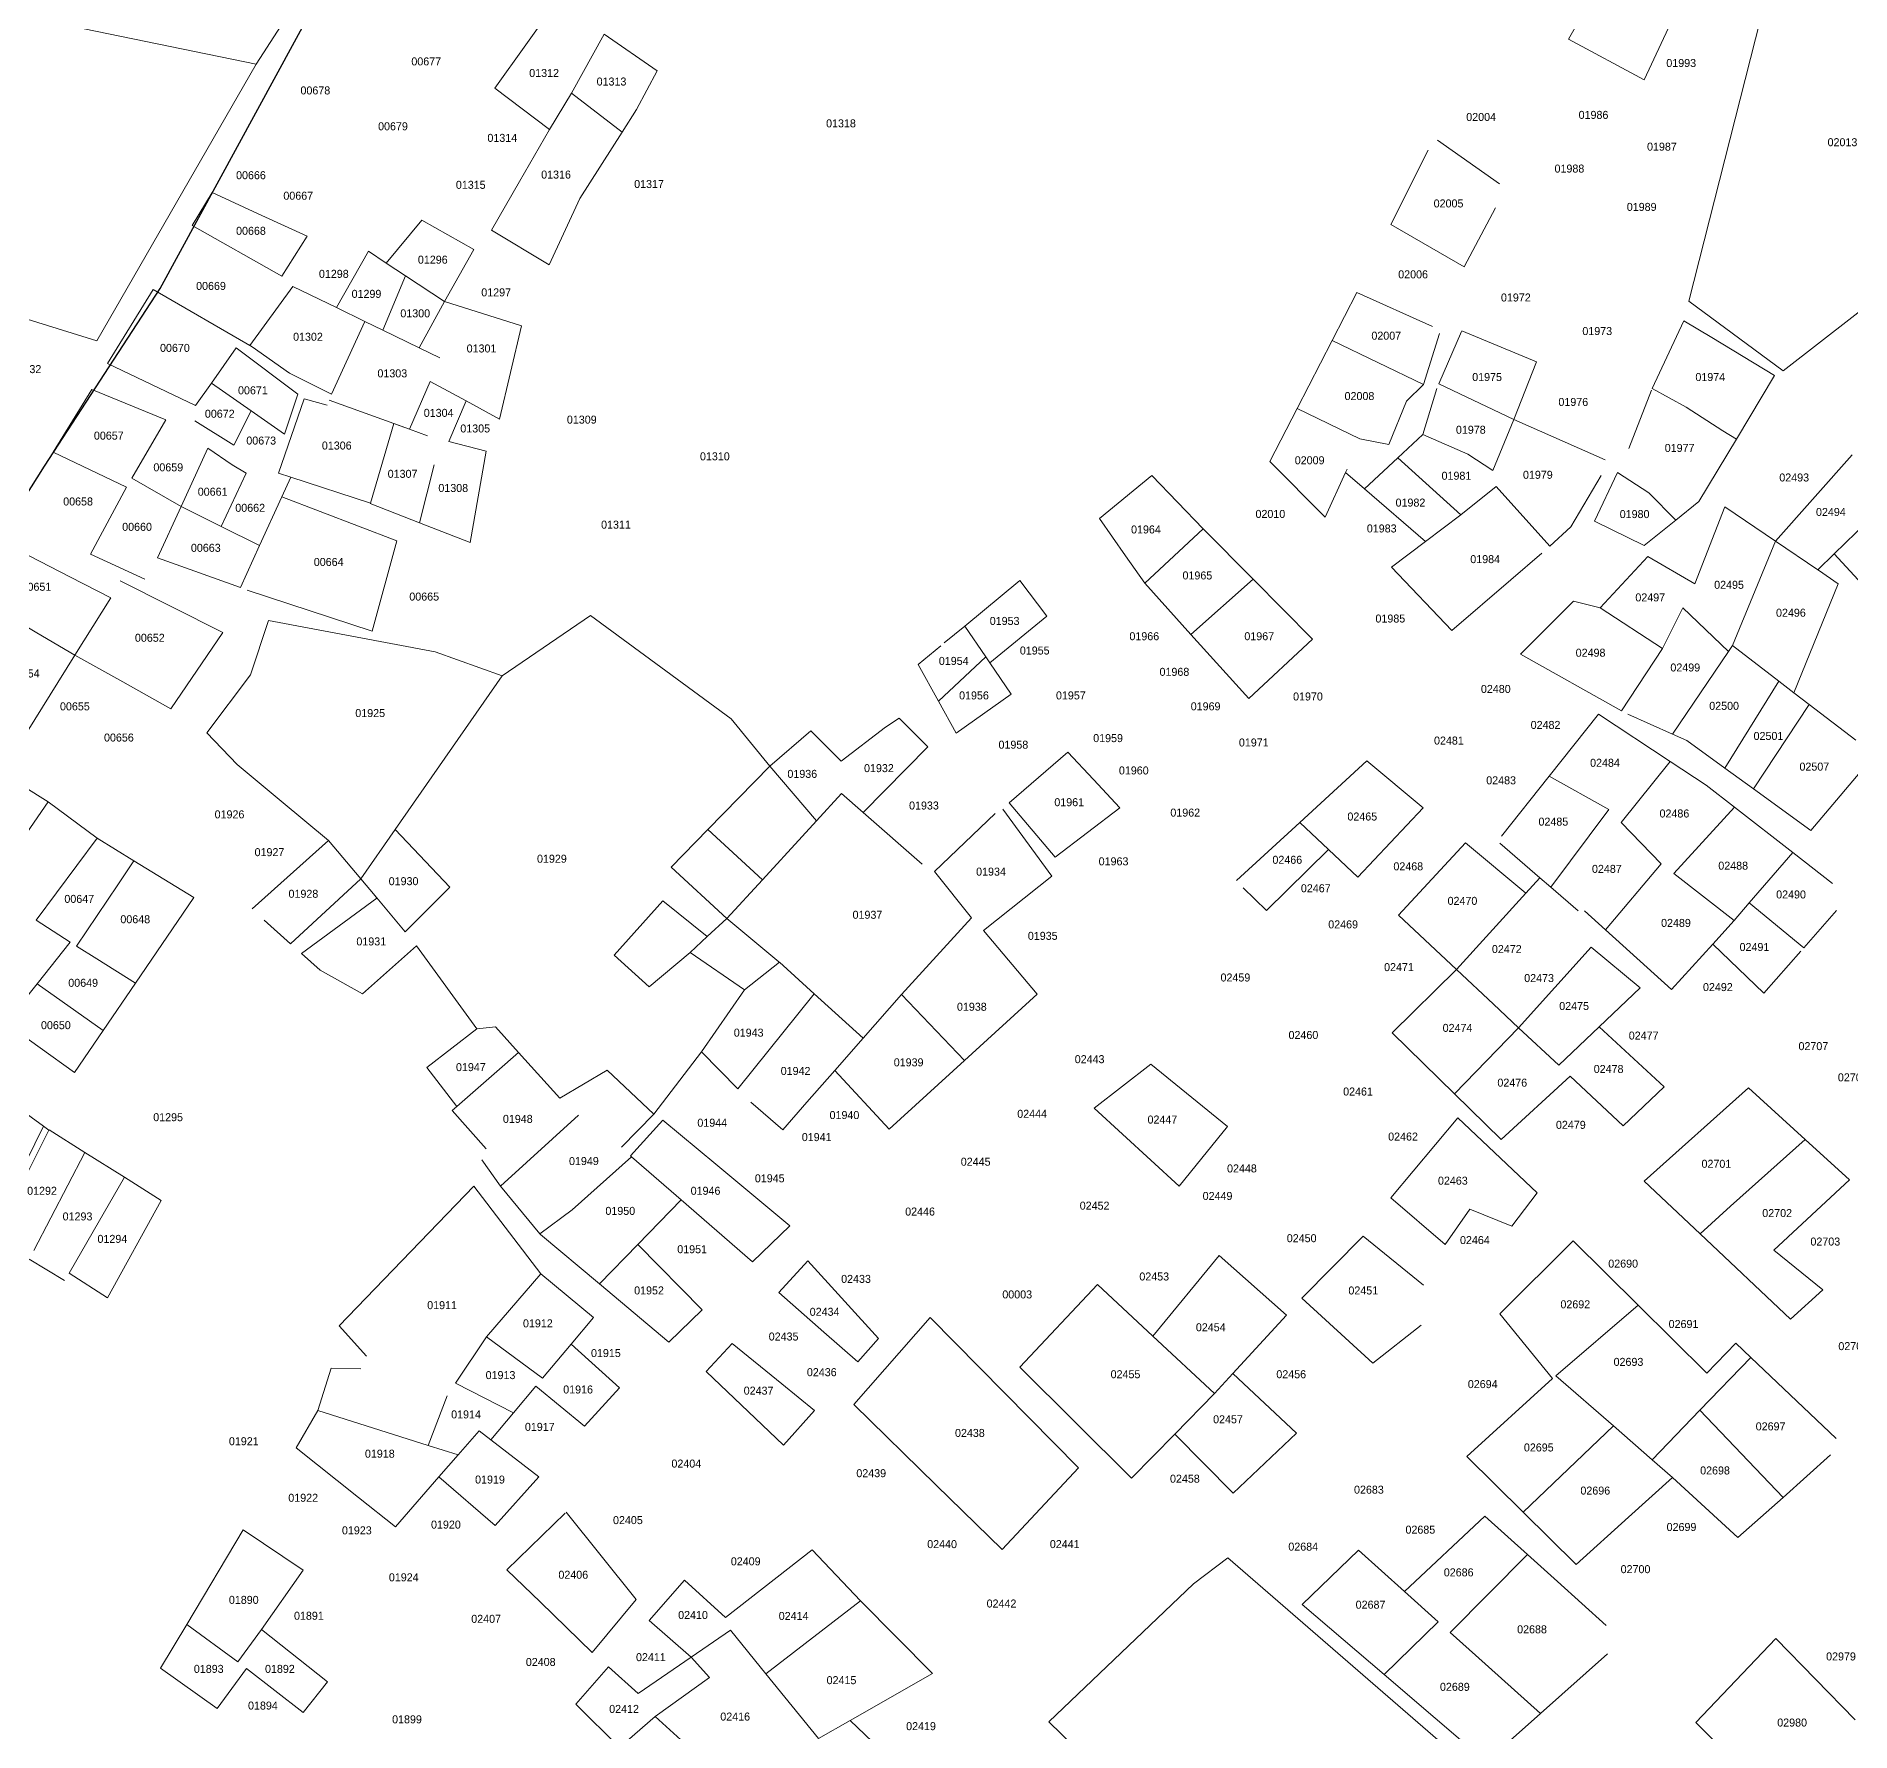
# Model space of a CAD drawing. Header units: metres. Extents: x 245232 to 248406, y 1633796 to 1637634.
# Drawn here: x 246231.2 to 246571.3, y 1635473.6 to 1635791.5 of the extents above; entities that cross this region are included whole.
import ezdxf
from ezdxf.enums import TextEntityAlignment as Align

# ---------------------------------------------------------------- set-up
doc = ezdxf.new("R2010")
doc.units = ezdxf.units.M
doc.header["$MEASUREMENT"] = 0
doc.layers.add('historique_numero_parcelle', color=7, linetype='Continuous')
doc.layers.add('limites_sections', color=7, linetype='Continuous')
doc.layers.add('LIMITES_PARCELLES', color=7, linetype='Continuous', lineweight=0, true_color=0xffffff)
doc.styles.add('Style-FANCY', font='FANCY.shx')

msp = doc.modelspace()

# ---------------------------------------------------------------- linework, layer by layer
at = {"layer": 'limites_parcelles'}
for p, q in [((246540.99, 1635741.823), (246559.908, 1635816.171)), ((246287.188, 1635809.159), (246272.424, 1635786.22)), ((246518.439, 1635790.949), (246525.749, 1635803.862)), ((246216.935, 1635797.681), (246272.424, 1635786.22)), ((246317.209, 1635781.714), (246328.827, 1635797.979)), ((246538.997, 1635796.953), (246532.613, 1635783.335)), ((246331.537, 1635780.793), (246337.657, 1635791.886)), ((246337.657, 1635791.886), (246347.613, 1635785.015)), ((246532.613, 1635783.335), (246518.439, 1635790.949)), ((246272.424, 1635786.22), (246242.579, 1635734.362)), ((246347.613, 1635785.015), (246343.776, 1635777.739)), ((246327.41, 1635773.967), (246317.209, 1635781.714)), ((246327.41, 1635773.967), (246331.537, 1635780.793)), ((246331.537, 1635780.793), (246341.076, 1635773.513)), ((246626.246, 1635781.419), (246558.717, 1635728.726)), ((246343.776, 1635777.739), (246341.076, 1635773.513)), ((246321.789, 1635764.224), (246327.41, 1635773.967)), ((246341.076, 1635773.513), (246333.127, 1635761.07)), ((246485.17, 1635756.193), (246492.174, 1635770.133)), ((246493.894, 1635771.985), (246505.536, 1635763.783)), ((246260.425, 1635755.966), (246264.213, 1635762.155)), ((246264.213, 1635762.155), (246273.531, 1635757.88)), ((246316.534, 1635755.113), (246321.789, 1635764.224)), ((246333.127, 1635761.07), (246327.372, 1635748.634)), ((246504.742, 1635759.285), (246498.9, 1635748.258)), ((246277.263, 1635746.506), (246260.425, 1635755.966)), ((246273.531, 1635757.88), (246282.015, 1635753.989)), ((246296.819, 1635748.927), (246303.486, 1635757.023)), ((246303.486, 1635757.023), (246313.237, 1635751.473)), ((246498.9, 1635748.258), (246485.17, 1635756.193)), ((246242.579, 1635734.362), (246186.276, 1635751.93)), ((246282.015, 1635753.989), (246277.263, 1635746.506)), ((246327.372, 1635748.634), (246316.534, 1635755.113)), ((246287.484, 1635740.604), (246293.509, 1635751.189)), ((246293.509, 1635751.189), (246296.819, 1635748.927)), ((246296.819, 1635748.927), (246300.434, 1635746.551)), ((246313.237, 1635751.473), (246307.737, 1635741.75)), ((246300.434, 1635746.551), (246296.17, 1635736.38)), ((246307.737, 1635741.75), (246300.434, 1635746.551)), ((246244.596, 1635730.103), (246253.113, 1635744.019)), ((246253.113, 1635744.019), (246271.673, 1635733.238)), ((246271.26, 1635733.528), (246279.338, 1635744.565)), ((246279.338, 1635744.565), (246287.484, 1635740.604)), ((246303.018, 1635733.049), (246307.737, 1635741.75)), ((246307.737, 1635741.75), (246322.215, 1635737.19)), ((246474.158, 1635734.456), (246478.759, 1635743.416)), ((246478.759, 1635743.416), (246492.968, 1635737.06)), ((246558.717, 1635728.726), (246540.99, 1635741.823)), ((246292.841, 1635737.999), (246287.484, 1635740.604)), ((246292.841, 1635737.999), (246286.6, 1635724.35)), ((246296.17, 1635736.38), (246292.841, 1635737.999)), ((246296.17, 1635736.38), (246303.018, 1635733.049)), ((246322.215, 1635737.19), (246318.091, 1635719.717)), ((246494.291, 1635735.737), (246491.248, 1635726.212)), ((246498.392, 1635736.134), (246494.147, 1635726.31)), ((246498.459, 1635736.276), (246512.42, 1635730.463)), ((246534.162, 1635725.424), (246540.051, 1635738.132)), ((246540.051, 1635738.132), (246545.29, 1635734.975)), ((246545.29, 1635734.975), (246557.09, 1635727.866)), ((246264.071, 1635726.466), (246268.72, 1635733.052)), ((246268.72, 1635733.052), (246280.281, 1635724.381)), ((246271.673, 1635733.238), (246271.26, 1635733.528)), ((246278.721, 1635728.289), (246271.673, 1635733.238)), ((246306.891, 1635731.166), (246303.018, 1635733.049)), ((246467.595, 1635721.671), (246474.158, 1635734.456)), ((246491.248, 1635726.212), (246474.158, 1635734.456)), ((246261.1, 1635722.257), (246244.596, 1635730.103)), ((246286.6, 1635724.35), (246278.721, 1635728.289)), ((246512.42, 1635730.463), (246508.187, 1635719.615)), ((246234.419, 1635713.475), (246241.642, 1635725.276)), ((246241.642, 1635725.276), (246255.544, 1635719.558)), ((246264.071, 1635726.466), (246261.1, 1635722.257)), ((246264.071, 1635726.466), (246271.491, 1635721.278)), ((246301.2, 1635717.793), (246305.047, 1635726.768)), ((246305.047, 1635726.768), (246311.81, 1635723.112)), ((246491.248, 1635726.212), (246488.073, 1635723.037)), ((246491.116, 1635716.82), (246493.762, 1635725.419)), ((246494.147, 1635726.31), (246508.187, 1635719.615)), ((246529.785, 1635714.213), (246534.018, 1635725.114)), ((246540.492, 1635721.934), (246534.162, 1635725.424)), ((246557.09, 1635727.866), (246549.91, 1635715.917)), ((246271.491, 1635721.278), (246268.29, 1635714.797)), ((246277.779, 1635716.882), (246271.491, 1635721.278)), ((246276.657, 1635709.557), (246281.42, 1635723.527)), ((246280.281, 1635724.381), (246277.779, 1635716.882)), ((246281.42, 1635723.527), (246285.751, 1635722.324)), ((246286.135, 1635723.241), (246298.283, 1635718.848)), ((246311.81, 1635723.112), (246308.549, 1635715.511)), ((246318.091, 1635719.717), (246311.81, 1635723.112)), ((246462.489, 1635711.727), (246467.595, 1635721.671)), ((246479.342, 1635716.026), (246467.595, 1635721.671)), ((246488.073, 1635723.037), (246484.766, 1635714.968)), ((246547.402, 1635717.519), (246540.492, 1635721.934)), ((246255.544, 1635719.558), (246249.161, 1635708.653)), ((246268.29, 1635714.797), (246260.941, 1635719.399)), ((246298.283, 1635718.848), (246293.858, 1635703.937)), ((246298.283, 1635718.848), (246301.184, 1635717.799)), ((246298.565, 1635718.764), (246301.184, 1635717.799)), ((246508.187, 1635719.615), (246504.296, 1635710.064)), ((246508.187, 1635719.615), (246525.33, 1635712.074)), ((246301.184, 1635717.799), (246301.2, 1635717.793)), ((246301.2, 1635717.793), (246301.209, 1635717.79)), ((246301.209, 1635717.79), (246304.597, 1635716.542)), ((246308.549, 1635715.511), (246315.551, 1635713.684)), ((246484.766, 1635714.968), (246479.342, 1635716.026)), ((246486.442, 1635712.457), (246491.116, 1635716.82)), ((246499.56, 1635713.154), (246491.116, 1635716.82)), ((246549.91, 1635715.917), (246542.908, 1635704.265)), ((246549.91, 1635715.917), (246547.402, 1635717.519)), ((246549.91, 1635715.917), (246549.91, 1635715.917)), ((246248.153, 1635706.931), (246234.419, 1635713.475)), ((246258.369, 1635703.286), (246263.395, 1635714.223)), ((246263.395, 1635714.223), (246267.926, 1635711.144)), ((246267.926, 1635711.144), (246270.55, 1635709.539)), ((246303.091, 1635700.241), (246305.844, 1635711.108)), ((246315.551, 1635713.684), (246312.535, 1635696.539)), ((246472.86, 1635701.341), (246462.489, 1635711.727)), ((246480.206, 1635706.637), (246486.442, 1635712.457)), ((246486.442, 1635712.457), (246498.265, 1635701.755)), ((246504.296, 1635710.064), (246499.56, 1635713.154)), ((246557.267, 1635696.814), (246571.618, 1635712.986)), ((246249.161, 1635708.653), (246258.369, 1635703.286)), ((246270.55, 1635709.539), (246265.889, 1635699.555)), ((246278.971, 1635708.801), (246276.657, 1635709.557)), ((246277.287, 1635705.122), (246278.971, 1635708.801)), ((246293.858, 1635703.937), (246278.971, 1635708.801)), ((246430.526, 1635701.077), (246440.316, 1635709.147)), ((246440.316, 1635709.147), (246449.958, 1635699.118)), ((246476.671, 1635709.701), (246472.86, 1635701.341)), ((246476.961, 1635710.337), (246476.671, 1635709.701)), ((246480.206, 1635706.637), (246476.671, 1635709.701)), ((246518.897, 1635699.489), (246524.586, 1635709.147)), ((246523.329, 1635700.561), (246527.659, 1635709.718)), ((246527.659, 1635709.718), (246533.507, 1635705.847)), ((246241.399, 1635694.373), (246248.153, 1635706.931)), ((246273.101, 1635695.977), (246277.287, 1635705.122)), ((246277.287, 1635705.122), (246298.845, 1635696.909)), ((246491.626, 1635696.736), (246480.206, 1635706.637)), ((246498.265, 1635701.755), (246504.879, 1635707.047)), ((246504.879, 1635707.047), (246514.921, 1635695.901)), ((246533.507, 1635705.847), (246538.574, 1635700.78)), ((246579.468, 1635705.32), (246568.232, 1635694.44)), ((246258.369, 1635703.286), (246253.956, 1635693.682)), ((246258.369, 1635703.286), (246265.889, 1635699.555)), ((246293.858, 1635703.937), (246293.838, 1635703.868)), ((246293.838, 1635703.868), (246303.091, 1635700.241)), ((246435.421, 1635694.065), (246430.526, 1635701.077)), ((246498.265, 1635701.755), (246491.626, 1635696.736)), ((246542.908, 1635704.265), (246538.574, 1635700.78)), ((246542.141, 1635688.84), (246547.75, 1635703.233)), ((246547.75, 1635703.233), (246557.267, 1635696.814)), ((246265.889, 1635699.555), (246273.101, 1635695.977)), ((246312.535, 1635696.539), (246303.091, 1635700.241)), ((246449.954, 1635699.114), (246439.042, 1635688.912)), ((246449.958, 1635699.118), (246449.954, 1635699.114)), ((246449.954, 1635699.114), (246459.32, 1635689.666)), ((246514.921, 1635695.901), (246518.897, 1635699.489)), ((246532.642, 1635696.01), (246523.329, 1635700.561)), ((246538.574, 1635700.78), (246532.642, 1635696.01)), ((246224.286, 1635696.918), (246237.552, 1635690.141)), ((246251.575, 1635689.713), (246241.399, 1635694.373)), ((246269.5, 1635688.11), (246273.101, 1635695.977)), ((246298.845, 1635696.909), (246294.225, 1635679.941)), ((246439.042, 1635688.912), (246435.421, 1635694.065)), ((246485.295, 1635691.949), (246491.626, 1635696.736)), ((246513.473, 1635694.595), (246507.647, 1635689.581)), ((246557.267, 1635696.814), (246549.197, 1635677.235)), ((246565.157, 1635691.462), (246557.267, 1635696.814)), ((246568.232, 1635694.44), (246565.157, 1635691.462)), ((246568.232, 1635694.44), (246577.976, 1635683.868)), ((246253.956, 1635693.682), (246269.5, 1635688.11)), ((246496.609, 1635680.084), (246485.295, 1635691.949)), ((246524.361, 1635684.289), (246533.337, 1635693.915)), ((246533.337, 1635693.915), (246542.141, 1635688.84)), ((246565.157, 1635691.462), (246565.316, 1635691.354)), ((246565.316, 1635691.354), (246569.023, 1635688.84)), ((246237.552, 1635690.141), (246245.225, 1635686.22)), ((246246.971, 1635689.395), (246266.18, 1635679.712)), ((246294.225, 1635679.941), (246270.784, 1635687.649)), ((246405.266, 1635680.899), (246415.588, 1635689.414)), ((246415.588, 1635689.414), (246420.668, 1635682.747)), ((246439.042, 1635688.912), (246439.042, 1635688.912)), ((246447.653, 1635679.347), (246439.042, 1635688.912)), ((246447.653, 1635679.347), (246459.32, 1635689.666)), ((246459.32, 1635689.666), (246470.461, 1635678.427)), ((246507.647, 1635689.581), (246496.609, 1635680.084)), ((246569.023, 1635688.84), (246560.708, 1635668.407)), ((246245.225, 1635686.22), (246238.469, 1635675.471)), ((246509.438, 1635675.611), (246519.387, 1635685.559)), ((246519.387, 1635685.559), (246524.361, 1635684.289)), ((246536.1, 1635676.706), (246524.361, 1635684.289)), ((246539.896, 1635684.331), (246536.1, 1635676.706)), ((246548.451, 1635676.131), (246539.896, 1635684.331)), ((246231.344, 1635679.657), (246228.337, 1635681.424)), ((246271.383, 1635671.767), (246274.77, 1635681.927)), ((246274.77, 1635681.927), (246306.026, 1635676.06)), ((246318.585, 1635671.556), (246335.135, 1635682.906)), ((246335.135, 1635682.906), (246361.47, 1635663.506)), ((246401.423, 1635677.728), (246405.266, 1635680.899)), ((246409.222, 1635675.111), (246405.266, 1635680.899)), ((246420.668, 1635682.747), (246409.96, 1635674.032)), ((246238.469, 1635675.471), (246231.344, 1635679.657)), ((246266.18, 1635679.712), (246256.448, 1635665.363)), ((246396.538, 1635673.698), (246400.799, 1635677.214)), ((246452.437, 1635674.033), (246447.653, 1635679.347)), ((246470.461, 1635678.427), (246458.507, 1635667.29)), ((246548.451, 1635676.131), (246549.197, 1635677.235)), ((246549.197, 1635677.235), (246549.197, 1635677.235)), ((246549.197, 1635677.235), (246557.87, 1635670.585)), ((246238.469, 1635675.471), (246227.792, 1635658.265)), ((246247.447, 1635670.424), (246238.469, 1635675.471)), ((246306.026, 1635676.06), (246318.585, 1635671.556)), ((246400.344, 1635666.847), (246396.538, 1635673.698)), ((246400.344, 1635666.847), (246409.222, 1635675.111)), ((246409.222, 1635675.111), (246409.222, 1635675.111)), ((246409.222, 1635675.111), (246409.96, 1635674.032)), ((246409.96, 1635674.032), (246413.99, 1635668.136)), ((246458.507, 1635667.29), (246452.437, 1635674.033)), ((246528.398, 1635665.033), (246509.438, 1635675.611)), ((246536.1, 1635676.706), (246528.398, 1635665.033)), ((246537.973, 1635660.621), (246548.451, 1635676.131)), ((246256.448, 1635665.363), (246247.447, 1635670.424)), ((246263.234, 1635660.866), (246271.383, 1635671.767)), ((246318.585, 1635671.556), (246298.519, 1635642.779)), ((246557.87, 1635670.585), (246547.782, 1635654.262)), ((246560.708, 1635668.407), (246557.87, 1635670.585)), ((246413.99, 1635668.136), (246403.682, 1635660.839)), ((246563.56, 1635666.221), (246560.708, 1635668.407)), ((246361.47, 1635663.506), (246368.745, 1635654.643)), ((246390.442, 1635661.918), (246392.955, 1635663.638)), ((246392.955, 1635663.638), (246398.376, 1635658.257)), ((246403.682, 1635660.839), (246400.344, 1635666.847)), ((246514.8, 1635652.733), (246524.043, 1635664.392)), ((246524.043, 1635664.392), (246537.518, 1635655.503)), ((246537.973, 1635660.621), (246529.547, 1635664.392)), ((246553.147, 1635650.379), (246563.56, 1635666.221)), ((246563.56, 1635666.221), (246572.335, 1635659.491)), ((246268.879, 1635654.947), (246263.234, 1635660.866)), ((246368.745, 1635654.643), (246376.448, 1635661.228)), ((246376.448, 1635661.228), (246382.107, 1635655.568)), ((246382.107, 1635655.568), (246390.442, 1635661.918)), ((246540.659, 1635659.418), (246537.973, 1635660.621)), ((246398.376, 1635658.257), (246386.241, 1635645.952)), ((246413.593, 1635647.763), (246424.573, 1635657.288)), ((246424.573, 1635657.288), (246429.401, 1635652.11)), ((246547.782, 1635654.262), (246540.659, 1635659.418)), ((246575.887, 1635656.767), (246563.899, 1635642.596)), ((246219.67, 1635656.56), (246233.477, 1635647.962)), ((246277.168, 1635648.057), (246268.879, 1635654.947)), ((246357.107, 1635642.754), (246368.746, 1635654.642)), ((246368.745, 1635654.643), (246368.746, 1635654.642)), ((246368.746, 1635654.642), (246377.489, 1635644.383)), ((246468.059, 1635644.052), (246480.652, 1635655.608)), ((246480.652, 1635655.608), (246491.21, 1635646.816)), ((246537.518, 1635655.503), (246528.341, 1635644.067)), ((246537.518, 1635655.503), (246544.257, 1635651.057)), ((246553.147, 1635650.379), (246547.782, 1635654.262)), ((246429.401, 1635652.11), (246434.351, 1635646.801)), ((246505.921, 1635641.534), (246514.8, 1635652.733)), ((246514.8, 1635652.733), (246525.993, 1635646.491)), ((246544.257, 1635651.057), (246549.546, 1635646.949)), ((246563.899, 1635642.596), (246553.147, 1635650.379)), ((246233.477, 1635647.962), (246222.946, 1635632.733)), ((246233.477, 1635647.962), (246242.618, 1635641.14)), ((246286.037, 1635640.684), (246277.168, 1635648.057)), ((246377.489, 1635644.383), (246382.191, 1635649.505)), ((246382.191, 1635649.505), (246386.241, 1635645.952)), ((246412.402, 1635646.573), (246421.597, 1635634.041)), ((246422.214, 1635637.592), (246413.593, 1635647.763)), ((246434.351, 1635646.801), (246422.214, 1635637.592)), ((246491.21, 1635646.816), (246478.985, 1635633.813)), ((246525.993, 1635646.491), (246515.128, 1635631.933)), ((246538.208, 1635634.482), (246549.546, 1635646.949)), ((246549.546, 1635646.949), (246560.478, 1635638.458)), ((246374.798, 1635641.451), (246377.489, 1635644.383)), ((246377.489, 1635644.383), (246377.489, 1635644.383)), ((246386.241, 1635645.952), (246397.275, 1635636.271)), ((246410.947, 1635645.779), (246399.605, 1635634.866)), ((246456.204, 1635633.171), (246468.059, 1635644.052)), ((246473.459, 1635638.991), (246468.059, 1635644.052)), ((246528.341, 1635644.067), (246535.836, 1635636.33)), ((246231.24, 1635625.754), (246242.618, 1635641.14)), ((246242.618, 1635641.14), (246249.549, 1635636.875)), ((246271.679, 1635627.897), (246286.037, 1635640.684)), ((246286.037, 1635640.684), (246292.049, 1635633.501)), ((246298.519, 1635642.779), (246292.049, 1635633.501)), ((246308.747, 1635631.97), (246298.519, 1635642.779)), ((246357.107, 1635642.754), (246350.225, 1635635.725)), ((246367.346, 1635633.334), (246357.107, 1635642.754)), ((246367.346, 1635633.334), (246374.798, 1635641.451)), ((246486.566, 1635626.709), (246499.116, 1635640.232)), ((246499.116, 1635640.232), (246510.448, 1635630.796)), ((246513.087, 1635633.696), (246505.567, 1635640.193)), ((246246.541, 1635632.416), (246249.549, 1635636.875)), ((246249.549, 1635636.875), (246260.742, 1635629.988)), ((246473.459, 1635638.991), (246461.836, 1635627.544)), ((246478.985, 1635633.813), (246473.459, 1635638.991)), ((246535.836, 1635636.33), (246525.404, 1635623.935)), ((246552.335, 1635629), (246560.478, 1635638.458)), ((246560.478, 1635638.458), (246567.964, 1635632.642)), ((246292.049, 1635633.501), (246278.895, 1635621.324)), ((246294.728, 1635630.3), (246292.049, 1635633.501)), ((246350.225, 1635635.725), (246360.676, 1635626.067)), ((246360.676, 1635626.067), (246367.346, 1635633.334)), ((246399.605, 1635634.866), (246406.533, 1635626.222)), ((246421.597, 1635634.041), (246408.782, 1635623.841)), ((246513.087, 1635633.696), (246510.448, 1635630.796)), ((246515.128, 1635631.933), (246513.087, 1635633.696)), ((246549.488, 1635625.694), (246538.208, 1635634.482)), ((246238.777, 1635620.907), (246246.541, 1635632.416)), ((246260.742, 1635629.988), (246249.822, 1635613.963)), ((246280.956, 1635619.482), (246295.092, 1635629.865)), ((246295.092, 1635629.865), (246294.728, 1635630.3)), ((246294.728, 1635630.3), (246300.371, 1635623.558)), ((246300.371, 1635623.558), (246308.747, 1635631.97)), ((246461.836, 1635627.544), (246457.474, 1635631.796)), ((246510.448, 1635630.796), (246497.45, 1635616.509)), ((246520.243, 1635627.514), (246515.128, 1635631.933)), ((246348.68, 1635629.37), (246339.579, 1635619.21)), ((246356.997, 1635622.671), (246348.68, 1635629.37)), ((246360.676, 1635626.067), (246356.997, 1635622.671)), ((246370.448, 1635617.972), (246360.676, 1635626.067)), ((246406.533, 1635626.222), (246393.436, 1635611.802)), ((246497.45, 1635616.509), (246486.566, 1635626.709)), ((246525.404, 1635623.935), (246521.461, 1635627.497)), ((246552.335, 1635629), (246549.488, 1635625.694)), ((246562.538, 1635620.554), (246552.335, 1635629)), ((246568.705, 1635627.562), (246562.538, 1635620.554)), ((246237.59, 1635621.653), (246231.24, 1635625.754)), ((246278.895, 1635621.324), (246273.959, 1635625.737)), ((246356.997, 1635622.671), (246353.797, 1635619.717)), ((246408.782, 1635623.841), (246418.879, 1635611.863)), ((246537.783, 1635612.753), (246525.404, 1635623.935)), ((246549.488, 1635625.694), (246545.499, 1635621.283)), ((246231.394, 1635613.823), (246237.59, 1635621.653)), ((246242.598, 1635618.505), (246238.777, 1635620.907)), ((246284.436, 1635616.37), (246280.956, 1635619.482)), ((246302.534, 1635620.974), (246292.374, 1635611.925)), ((246313.805, 1635605.417), (246302.534, 1635620.974)), ((246346.14, 1635613.283), (246353.797, 1635619.717)), ((246353.797, 1635619.717), (246363.983, 1635612.706)), ((246509.091, 1635605.6), (246522.667, 1635620.683)), ((246522.667, 1635620.683), (246531.875, 1635613.063)), ((246545.499, 1635621.283), (246537.783, 1635612.753)), ((246555.053, 1635612.049), (246545.499, 1635621.283)), ((246562.013, 1635619.957), (246555.053, 1635612.049)), ((246249.822, 1635613.963), (246242.598, 1635618.505)), ((246292.374, 1635611.925), (246284.436, 1635616.37)), ((246339.579, 1635619.21), (246346.14, 1635613.283)), ((246363.983, 1635612.706), (246370.549, 1635617.887)), ((246370.549, 1635617.887), (246377.044, 1635611.98)), ((246485.37, 1635604.608), (246497.45, 1635616.509)), ((246497.45, 1635616.509), (246504.41, 1635609.987)), ((246225.552, 1635606.44), (246231.394, 1635613.823)), ((246231.394, 1635613.823), (246236.094, 1635610.5)), ((246249.822, 1635613.963), (246243.766, 1635605.077)), ((246355.913, 1635601.064), (246363.983, 1635612.706)), ((246531.875, 1635613.063), (246524.171, 1635605.733)), ((246236.094, 1635610.5), (246243.766, 1635605.077)), ((246377.044, 1635611.98), (246362.712, 1635594.168)), ((246386.243, 1635603.611), (246377.044, 1635611.98)), ((246393.436, 1635611.802), (246386.243, 1635603.611)), ((246393.436, 1635611.802), (246405.221, 1635599.423)), ((246418.879, 1635611.863), (246405.221, 1635599.423)), ((246504.41, 1635609.987), (246509.091, 1635605.6)), ((246238.384, 1635597.179), (246225.552, 1635606.44)), ((246313.805, 1635605.417), (246317.297, 1635605.734)), ((246317.297, 1635605.734), (246321.631, 1635600.945)), ((246516.618, 1635598.547), (246524.171, 1635605.733)), ((246524.171, 1635605.733), (246536.362, 1635594.504)), ((246243.766, 1635605.077), (246238.384, 1635597.179)), ((246304.439, 1635598.114), (246313.805, 1635605.417)), ((246380.935, 1635597.567), (246386.243, 1635603.611)), ((246497.098, 1635593.178), (246485.37, 1635604.608)), ((246497.098, 1635593.178), (246509.091, 1635605.6)), ((246509.091, 1635605.6), (246516.618, 1635598.547)), ((246317.541, 1635597.368), (246321.631, 1635600.945)), ((246321.631, 1635600.945), (246329.362, 1635592.399)), ((246355.913, 1635601.064), (246346.984, 1635589.383)), ((246362.712, 1635594.168), (246355.913, 1635601.064)), ((246405.221, 1635599.423), (246391.108, 1635586.57)), ((246310.088, 1635590.85), (246304.439, 1635598.114)), ((246310.088, 1635590.85), (246317.541, 1635597.368)), ((246329.362, 1635592.399), (246338.252, 1635597.638)), ((246338.252, 1635597.638), (246346.984, 1635589.383)), ((246380.935, 1635597.567), (246375.705, 1635591.612)), ((246391.108, 1635586.57), (246380.935, 1635597.567)), ((246429.534, 1635590.494), (246440.17, 1635598.749)), ((246440.17, 1635598.749), (246454.54, 1635587.101)), ((246518.784, 1635596.518), (246505.857, 1635584.642)), ((246528.699, 1635587.226), (246518.784, 1635596.518)), ((246505.857, 1635584.642), (246497.098, 1635593.178)), ((246536.362, 1635594.504), (246528.699, 1635587.226)), ((246532.642, 1635576.842), (246552.221, 1635594.304)), ((246552.221, 1635594.304), (246562.806, 1635584.652)), ((246226.354, 1635591.715), (246232.563, 1635587.125)), ((246309.199, 1635590.073), (246310.088, 1635590.85)), ((246315.551, 1635582.874), (246309.199, 1635590.073)), ((246332.855, 1635589.224), (246318.25, 1635575.889)), ((246346.984, 1635589.383), (246340.951, 1635583.192)), ((246371.177, 1635586.455), (246365.174, 1635591.671)), ((246375.705, 1635591.612), (246371.177, 1635586.455)), ((246445.482, 1635575.904), (246429.534, 1635590.494)), ((246485.127, 1635573.697), (246497.713, 1635588.696)), ((246497.713, 1635588.696), (246512.56, 1635574.619)), ((246232.563, 1635587.125), (246227.693, 1635577.199)), ((246228.634, 1635576.547), (246233.584, 1635586.37)), ((246232.563, 1635587.125), (246233.584, 1635586.37)), ((246233.584, 1635586.37), (246233.627, 1635586.456)), ((246233.627, 1635586.456), (246240.351, 1635582.228)), ((246342.608, 1635581.586), (246348.692, 1635588.278)), ((246348.692, 1635588.278), (246358.628, 1635580.01)), ((246454.54, 1635587.101), (246449.698, 1635581.116)), ((246240.351, 1635582.228), (246230.756, 1635563.852)), ((246240.351, 1635582.228), (246247.757, 1635577.572)), ((246562.806, 1635584.652), (246548.842, 1635572.117)), ((246562.806, 1635584.652), (246571.112, 1635577.077)), ((246318.25, 1635575.889), (246314.757, 1635580.81)), ((246342.81, 1635581.41), (246331.704, 1635571.431)), ((246342.81, 1635581.41), (246342.608, 1635581.586)), ((246352.117, 1635573.32), (246342.81, 1635581.41)), ((246358.628, 1635580.01), (246372.5, 1635568.465)), ((246449.698, 1635581.116), (246445.482, 1635575.904)), ((246241.869, 1635567.371), (246247.757, 1635577.572)), ((246247.757, 1635577.572), (246254.656, 1635573.234)), ((246287.994, 1635549.687), (246313.261, 1635575.88)), ((246313.261, 1635575.88), (246325.829, 1635559.476)), ((246325.622, 1635566.958), (246318.25, 1635575.889)), ((246543.102, 1635566.966), (246532.642, 1635576.842)), ((246571.112, 1635577.077), (246556.954, 1635563.897)), ((246254.656, 1635573.234), (246244.602, 1635554.978)), ((246352.117, 1635573.32), (246343.993, 1635564.973)), ((246365.469, 1635561.713), (246352.117, 1635573.32)), ((246495.317, 1635564.97), (246485.127, 1635573.697)), ((246512.56, 1635574.619), (246507.816, 1635568.404)), ((246548.842, 1635572.117), (246543.102, 1635566.966)), ((246331.704, 1635571.431), (246325.622, 1635566.958)), ((246372.5, 1635568.465), (246365.469, 1635561.713)), ((246499.952, 1635571.569), (246495.317, 1635564.97)), ((246507.816, 1635568.404), (246499.952, 1635571.569)), ((246237.386, 1635559.603), (246241.869, 1635567.371)), ((246325.751, 1635566.801), (246325.622, 1635566.958)), ((246336.783, 1635557.565), (246325.751, 1635566.801)), ((246336.783, 1635557.565), (246343.993, 1635564.973)), ((246343.993, 1635564.973), (246356.081, 1635552.696)), ((246343.993, 1635564.973), (246343.993, 1635564.973)), ((246468.467, 1635554.874), (246479.93, 1635566.522)), ((246479.93, 1635566.522), (246491.288, 1635557.315)), ((246505.547, 1635551.933), (246519.331, 1635565.665)), ((246519.331, 1635565.665), (246531.525, 1635553.599)), ((246560.054, 1635550.961), (246543.102, 1635566.966)), ((246236.512, 1635558.211), (246229.924, 1635562.179)), ((246370.43, 1635555.943), (246375.876, 1635561.876)), ((246375.876, 1635561.876), (246389.109, 1635547.335)), ((246440.563, 1635547.754), (246452.979, 1635562.889)), ((246452.979, 1635562.889), (246465.607, 1635551.686)), ((246556.954, 1635563.897), (246566.138, 1635556.437)), ((246244.602, 1635554.978), (246237.386, 1635559.603)), ((246325.829, 1635559.476), (246315.648, 1635547.667)), ((246325.829, 1635559.476), (246335.709, 1635551.277)), ((246349.802, 1635546.666), (246336.783, 1635557.565)), ((246378.86, 1635548.537), (246370.43, 1635555.943)), ((246415.588, 1635541.985), (246430.151, 1635557.439)), ((246430.151, 1635557.439), (246440.563, 1635547.754)), ((246481.763, 1635542.71), (246468.467, 1635554.874)), ((246566.138, 1635556.437), (246560.054, 1635550.961)), ((246335.709, 1635551.277), (246331.501, 1635546.267)), ((246356.081, 1635552.696), (246349.802, 1635546.666)), ((246384.466, 1635534.931), (246398.789, 1635551.283)), ((246398.789, 1635551.283), (246426.613, 1635523.115)), ((246465.607, 1635551.686), (246455.504, 1635540.74)), ((246515.427, 1635539.802), (246505.547, 1635551.933)), ((246516.089, 1635540.331), (246531.525, 1635553.599)), ((246531.525, 1635553.599), (246544.399, 1635540.86)), ((246293.153, 1635543.998), (246287.994, 1635549.687)), ((246385.21, 1635542.958), (246378.86, 1635548.537)), ((246490.812, 1635549.854), (246481.763, 1635542.71)), ((246315.648, 1635547.667), (246309.842, 1635538.957)), ((246315.648, 1635547.667), (246326.124, 1635539.866)), ((246326.124, 1635539.866), (246331.501, 1635546.267)), ((246331.501, 1635546.267), (246340.544, 1635538.092)), ((246356.826, 1635541.123), (246361.658, 1635546.387)), ((246361.658, 1635546.387), (246370.988, 1635538.812)), ((246389.109, 1635547.335), (246385.21, 1635542.958)), ((246440.563, 1635547.754), (246452.086, 1635537.037)), ((246544.399, 1635540.86), (246549.798, 1635546.427)), ((246549.798, 1635546.427), (246552.605, 1635543.763)), ((246284.025, 1635533.811), (246286.538, 1635541.749)), ((246286.538, 1635541.749), (246292.095, 1635541.617)), ((246371.273, 1635527.311), (246356.826, 1635541.123)), ((246436.559, 1635521.163), (246415.588, 1635541.985)), ((246552.605, 1635543.763), (246543.098, 1635533.913)), ((246552.605, 1635543.763), (246568.626, 1635528.555)), ((246309.842, 1635538.957), (246320.7, 1635533.409)), ((246324.893, 1635538.401), (246320.7, 1635533.409)), ((246334.026, 1635530.87), (246324.893, 1635538.401)), ((246340.544, 1635538.092), (246334.026, 1635530.87)), ((246370.988, 1635538.812), (246377.098, 1635533.851)), ((246455.504, 1635540.74), (246452.086, 1635537.037)), ((246455.504, 1635540.74), (246467.432, 1635529.581)), ((246499.367, 1635525.182), (246515.427, 1635539.802)), ((246526.863, 1635530.928), (246516.089, 1635540.331)), ((246308.24, 1635536.554), (246304.697, 1635527.3)), ((246399.933, 1635519.849), (246384.466, 1635534.931)), ((246452.086, 1635537.037), (246444.626, 1635529.411)), ((246279.945, 1635526.84), (246284.025, 1635533.811)), ((246304.697, 1635527.3), (246284.025, 1635533.811)), ((246320.7, 1635533.409), (246316.436, 1635528.332)), ((246377.098, 1635533.851), (246371.273, 1635527.311)), ((246526.863, 1635530.928), (246509.929, 1635514.751)), ((246534.111, 1635524.602), (246526.863, 1635530.928)), ((246543.098, 1635533.913), (246534.111, 1635524.602)), ((246558.659, 1635517.554), (246543.098, 1635533.913)), ((246310.342, 1635525.522), (246314.259, 1635530.009)), ((246314.259, 1635530.009), (246316.436, 1635528.332)), ((246316.436, 1635528.332), (246325.46, 1635521.378)), ((246444.626, 1635529.411), (246436.559, 1635521.163)), ((246455.591, 1635518.341), (246444.626, 1635529.411)), ((246467.432, 1635529.581), (246455.591, 1635518.341)), ((246291.658, 1635517.513), (246279.945, 1635526.84)), ((246304.697, 1635527.3), (246310.342, 1635525.522)), ((246306.717, 1635521.369), (246310.342, 1635525.522)), ((246509.929, 1635514.751), (246499.367, 1635525.182)), ((246534.111, 1635524.602), (246537.917, 1635521.281)), ((246567.567, 1635525.512), (246558.659, 1635517.554)), ((246306.717, 1635521.369), (246298.556, 1635512.02)), ((246317.253, 1635512.284), (246306.717, 1635521.369)), ((246325.46, 1635521.378), (246317.253, 1635512.284)), ((246426.613, 1635523.115), (246412.311, 1635507.779)), ((246537.917, 1635521.281), (246529.672, 1635513.817)), ((246550.218, 1635510.013), (246537.917, 1635521.281)), ((246298.556, 1635512.02), (246291.658, 1635517.513)), ((246412.311, 1635507.779), (246399.933, 1635519.849)), ((246558.659, 1635517.554), (246550.218, 1635510.013)), ((246319.424, 1635503.99), (246330.367, 1635514.589)), ((246330.567, 1635514.778), (246343.702, 1635498.397)), ((246487.69, 1635499.911), (246502.781, 1635514.044)), ((246502.781, 1635514.044), (246510.779, 1635506.81)), ((246519.864, 1635504.939), (246509.929, 1635514.751)), ((246529.672, 1635513.817), (246519.864, 1635504.939)), ((246259.424, 1635493.734), (246270.002, 1635511.454)), ((246270.002, 1635511.454), (246281.291, 1635503.869)), ((246360.409, 1635495.041), (246376.654, 1635507.72)), ((246376.654, 1635507.72), (246385.718, 1635498.143)), ((246468.529, 1635497.491), (246479.113, 1635507.618)), ((246479.113, 1635507.618), (246487.69, 1635499.911)), ((246281.291, 1635503.869), (246273.455, 1635492.751)), ((246325.719, 1635497.895), (246319.424, 1635503.99)), ((246448.143, 1635501.318), (246454.616, 1635506.198)), ((246454.616, 1635506.198), (246503.353, 1635463.97)), ((246496.271, 1635492.201), (246510.779, 1635506.81)), ((246510.779, 1635506.81), (246516.358, 1635501.765)), ((246346.094, 1635494.458), (246352.751, 1635502.048)), ((246352.751, 1635502.048), (246360.409, 1635495.041)), ((246421.011, 1635475.486), (246448.143, 1635501.318)), ((246516.358, 1635501.765), (246525.498, 1635493.498)), ((246335.439, 1635488.481), (246325.719, 1635497.895)), ((246343.702, 1635498.397), (246335.439, 1635488.481)), ((246368.009, 1635484.478), (246385.718, 1635498.143)), ((246385.718, 1635498.143), (246399.261, 1635484.541)), ((246483.877, 1635484.348), (246468.529, 1635497.491)), ((246494.002, 1635494.24), (246487.69, 1635499.911)), ((246254.524, 1635485.525), (246259.424, 1635493.734)), ((246269.028, 1635486.684), (246259.424, 1635493.734)), ((246354.015, 1635487.605), (246346.094, 1635494.458)), ((246483.877, 1635484.348), (246494.002, 1635494.24)), ((246273.455, 1635492.751), (246269.028, 1635486.684)), ((246273.455, 1635492.751), (246285.818, 1635482.994)), ((246354.015, 1635487.605), (246361.361, 1635492.659)), ((246361.361, 1635492.659), (246368.009, 1635484.478)), ((246501.019, 1635487.935), (246496.271, 1635492.201)), ((246542.33, 1635475.333), (246557.321, 1635491.062)), ((246557.321, 1635491.062), (246572.206, 1635475.844)), ((246344.058, 1635480.753), (246354.015, 1635487.605)), ((246357.454, 1635483.797), (246354.015, 1635487.605)), ((246513.177, 1635477.01), (246501.019, 1635487.935)), ((246525.763, 1635488.206), (246513.177, 1635477.01)), ((246265.129, 1635477.95), (246254.524, 1635485.525)), ((246270.668, 1635485.48), (246265.129, 1635477.95)), ((246281.281, 1635477.238), (246270.668, 1635485.48)), ((246332.351, 1635478.788), (246338.469, 1635485.764)), ((246338.469, 1635485.764), (246344.058, 1635480.753)), ((246347.233, 1635476.467), (246357.454, 1635483.797)), ((246368.009, 1635484.478), (246377.871, 1635472.339)), ((246399.261, 1635484.541), (246383.789, 1635475.715)), ((246503.009, 1635467.965), (246483.877, 1635484.348)), ((246285.818, 1635482.994), (246281.281, 1635477.238)), ((246340.552, 1635470.649), (246332.351, 1635478.788)), ((246347.233, 1635476.467), (246340.552, 1635470.649)), ((246357.551, 1635467.101), (246347.233, 1635476.467)), ((246513.177, 1635477.01), (246503.009, 1635467.965)), ((246377.871, 1635472.339), (246383.789, 1635475.715)), ((246383.789, 1635475.715), (246398.033, 1635462.179)), ((246466.681, 1635431.267), (246421.011, 1635475.486)), ((246559.541, 1635458.215), (246542.33, 1635475.333))]:
    msp.add_line(p, q, dxfattribs=at)
at = {"layer": 'limites_sections', "flags": 128}
msp.add_lwpolyline([(246208.147, 1635671.811), (246232.762, 1635710.906), (246254.482, 1635744.209), (246290.68, 1635810.814), (246301.781, 1635826.742), (246319.639, 1635860.527), (246346.185, 1635924.719), (246371.765, 1636000.978), (246370.152, 1636042.527), (246487.423, 1636042.527), (246559.847, 1636060.633), (246595.877, 1636096.663), (246613.569, 1636078.027), (246628.41, 1636063.909), (246649.044, 1636048.706), (246671.487, 1636023.729), (246721.079, 1635993.322), (246733.387, 1635988.616), (246770.581, 1635972.769), (246816.271, 1635945.097), (246830.429, 1635922.573), (246921.811, 1635824.113)], dxfattribs=at)

# ---------------------------------------------------------------- texts
at = {"layer": 'historique_numero_parcelle', "style": 'Style-FANCY'}
for s, p in [('00677', (246304.333, 1635786.761)), ('01993', (246539.578, 1635786.461)), ('01312', (246326.426, 1635784.588)), ('01313', (246339.059, 1635782.987)), ('00678', (246283.544, 1635781.32)), ('01318', (246382.077, 1635775.146)), ('02004', (246502.071, 1635776.345)), ('01986', (246523.136, 1635776.733)), ('00679', (246298.096, 1635774.599)), ('01314', (246318.59, 1635772.425)), ('02013', (246569.803, 1635771.61)), ('01987', (246535.961, 1635770.779)), ('00666', (246271.476, 1635765.425)), ('01316', (246328.665, 1635765.544)), ('01988', (246518.621, 1635766.672)), ('00667', (246280.34, 1635761.584)), ('01315', (246312.673, 1635763.623)), ('01317', (246346.096, 1635763.783)), ('02005', (246495.962, 1635760.134)), ('01989', (246532.165, 1635759.485)), ('00668', (246271.476, 1635755)), ('01296', (246305.558, 1635749.587)), ('00669', (246263.982, 1635744.666)), ('01298', (246287.007, 1635746.935)), ('02006', (246489.319, 1635746.838)), ('01299', (246293.13, 1635743.185)), ('01297', (246317.438, 1635743.46)), ('01972', (246508.576, 1635742.5)), ('01300', (246302.268, 1635739.527)), ('01302', (246282.164, 1635735.138)), ('02007', (246484.291, 1635735.339)), ('01973', (246523.838, 1635736.211)), ('00670', (246257.22, 1635733.053)), ('01301', (246314.696, 1635732.943)), ('00232', (246229.387, 1635729.07)), ('01303', (246297.973, 1635728.279)), ('01975', (246503.189, 1635727.587)), ('01974', (246545.026, 1635727.587)), ('00671', (246271.841, 1635725.097)), ('02008', (246479.264, 1635724.02)), ('00672', (246265.627, 1635720.707)), ('01304', (246306.654, 1635720.872)), ('01976', (246519.349, 1635722.916)), ('01305', (246313.508, 1635717.946)), ('01309', (246333.487, 1635719.603)), ('01978', (246500.136, 1635717.705)), ('00657', (246244.826, 1635716.603)), ('00673', (246273.395, 1635715.677)), ('01306', (246287.556, 1635714.745)), ('01977', (246539.28, 1635714.292)), ('00659', (246255.975, 1635710.659)), ('01310', (246358.434, 1635712.722)), ('02009', (246469.927, 1635711.982)), ('01307', (246299.892, 1635709.441)), ('01981', (246497.443, 1635709.081)), ('01979', (246512.705, 1635709.261)), ('02493', (246560.755, 1635708.758)), ('00658', (246239.069, 1635704.258)), ('00661', (246264.291, 1635706.087)), ('01308', (246309.396, 1635706.789)), ('01982', (246488.824, 1635704.05)), ('00662', (246271.327, 1635703.069)), ('02010', (246462.565, 1635701.921)), ('01980', (246530.841, 1635701.894)), ('02494', (246567.629, 1635702.289)), ('00660', (246250.126, 1635699.503)), ('01311', (246339.894, 1635699.908)), ('01964', (246439.241, 1635699.013)), ('01983', (246483.438, 1635699.199)), ('00663', (246263.011, 1635695.57)), ('01984', (246502.83, 1635693.45)), ('00664', (246286.04, 1635692.918)), ('01965', (246448.886, 1635690.389)), ('00651', (246231.262, 1635688.268)), ('02495', (246548.545, 1635688.635)), ('00665', (246303.95, 1635686.426)), ('02497', (246533.77, 1635686.273)), ('02496', (246560.139, 1635683.398)), ('01953', (246412.75, 1635681.861)), ('01985', (246485.054, 1635682.31)), ('00652', (246252.515, 1635678.705)), ('01955', (246418.393, 1635676.317)), ('01966', (246438.933, 1635678.993)), ('01967', (246460.48, 1635678.993)), ('01954', (246403.208, 1635674.366)), ('02498', (246522.586, 1635675.904)), ('02499', (246540.336, 1635673.132)), ('00654', (246229.069, 1635672.016)), ('01968', (246444.576, 1635672.319)), ('01956', (246407.004, 1635667.898)), ('01957', (246425.165, 1635667.898)), ('01970', (246469.612, 1635667.699)), ('02480', (246504.824, 1635669.112)), ('00655', (246238.469, 1635665.85)), ('01925', (246293.824, 1635664.589)), ('01969', (246450.425, 1635665.851)), ('02500', (246547.621, 1635665.945)), ('00656', (246246.719, 1635659.997)), ('01959', (246432.142, 1635659.89)), ('02481', (246496.03, 1635659.432)), ('02482', (246514.147, 1635662.365)), ('02501', (246555.932, 1635660.298)), ('01958', (246414.392, 1635658.658)), ('01971', (246459.454, 1635659.075)), ('01936', (246374.824, 1635653.187)), ('01932', (246389.188, 1635654.265)), ('01960', (246436.964, 1635653.833)), ('02484', (246525.287, 1635655.266)), ('02507', (246564.532, 1635654.549)), ('02483', (246505.821, 1635651.981)), ('01933', (246397.627, 1635647.258)), ('01961', (246424.857, 1635647.878)), ('01962', (246446.609, 1635645.927)), ('02486', (246538.303, 1635645.762)), ('01926', (246267.455, 1635645.596)), ('02465', (246479.796, 1635645.194)), ('02485', (246515.612, 1635644.237)), ('01927', (246274.945, 1635638.512)), ('01929', (246327.889, 1635637.28)), ('01963', (246433.168, 1635636.79)), ('02466', (246465.74, 1635637.083)), ('02468', (246488.415, 1635635.851)), ('02488', (246549.321, 1635635.98)), ('01930', (246300.083, 1635633.07)), ('01934', (246410.196, 1635634.861)), ('02487', (246525.638, 1635635.378)), ('00647', (246239.291, 1635629.747)), ('01928', (246281.307, 1635630.709)), ('02467', (246471.075, 1635631.744)), ('02470', (246498.573, 1635629.383)), ('02490', (246560.167, 1635630.583)), ('00648', (246249.787, 1635625.933)), ('01937', (246387.034, 1635626.775)), ('01935', (246419.893, 1635622.823)), ('02469', (246476.205, 1635624.968)), ('02489', (246538.591, 1635625.244)), ('01931', (246294.029, 1635621.777)), ('02472', (246506.884, 1635620.348)), ('02491', (246553.308, 1635620.727)), ('02471', (246486.671, 1635616.96)), ('00649', (246240.022, 1635614.018)), ('02459', (246456.011, 1635615.016)), ('02473', (246512.937, 1635614.907)), ('02492', (246546.448, 1635613.217)), ('01938', (246406.605, 1635609.527)), ('02475', (246519.504, 1635609.67)), ('00650', (246234.905, 1635606.075)), ('02474', (246497.649, 1635605.564)), ('01943', (246364.769, 1635604.676)), ('02460', (246468.76, 1635604.235)), ('02477', (246532.535, 1635604.126)), ('02707', (246564.348, 1635602.144)), ('01947', (246312.697, 1635598.208)), ('01939', (246394.755, 1635599.106)), ('02443', (246428.683, 1635599.7)), ('01942', (246373.567, 1635597.489)), ('02476', (246507.91, 1635595.297)), ('02478', (246525.968, 1635597.864)), ('02709', (246571.735, 1635596.292)), ('02461', (246478.995, 1635593.635)), ('01295', (246255.946, 1635588.821)), ('01948', (246321.495, 1635588.506)), ('01940', (246382.724, 1635589.224)), ('02444', (246417.91, 1635589.459)), ('02447', (246442.329, 1635588.381)), ('01944', (246357.945, 1635587.787)), ('01941', (246377.517, 1635585.092)), ('02462', (246487.434, 1635585.19)), ('02479', (246518.888, 1635587.391)), ('01949', (246333.885, 1635580.6)), ('02445', (246407.316, 1635580.475)), ('02448', (246457.233, 1635579.217)), ('02701', (246546.173, 1635580.089)), ('01292', (246232.307, 1635575.026)), ('01946', (246356.688, 1635575.03)), ('01945', (246368.719, 1635577.366)), ('02463', (246496.771, 1635576.926)), ('01950', (246340.708, 1635571.257)), ('02446', (246396.901, 1635571.132)), ('02452', (246429.617, 1635572.236)), ('02449', (246452.659, 1635574.055)), ('01293', (246238.961, 1635570.22)), ('02702', (246557.562, 1635570.848)), ('01294', (246245.496, 1635566.01)), ('01951', (246354.175, 1635564.071)), ('02450', (246468.431, 1635566.134)), ('02464', (246500.901, 1635565.786)), ('02703', (246566.591, 1635565.51)), ('02690', (246528.694, 1635561.37)), ('02433', (246384.893, 1635558.504)), ('02453', (246440.794, 1635558.959)), ('01952', (246346.095, 1635556.345)), ('00003', (246415.11, 1635555.597)), ('02451', (246479.981, 1635556.337)), ('01911', (246307.301, 1635553.586)), ('02434', (246379.001, 1635552.34)), ('02692', (246519.723, 1635553.743)), ('01912', (246325.256, 1635550.172)), ('02435', (246371.32, 1635547.705)), ('02454', (246451.388, 1635549.436)), ('02691', (246540.009, 1635550.047)), ('01915', (246338.005, 1635544.602)), ('02705', (246571.824, 1635545.9)), ('01913', (246318.254, 1635540.47)), ('02436', (246378.473, 1635541.017)), ('02455', (246435.407, 1635540.632)), ('02456', (246466.471, 1635540.632)), ('02693', (246529.69, 1635542.948)), ('01916', (246332.798, 1635537.775)), ('02437', (246366.63, 1635537.556)), ('02694', (246502.368, 1635538.783)), ('01914', (246311.79, 1635533.103)), ('01917', (246325.615, 1635530.767)), ('02457', (246454.62, 1635532.188)), ('02697', (246556.331, 1635530.859)), ('01921', (246270.132, 1635528.072)), ('02438', (246406.238, 1635529.628)), ('02695', (246512.878, 1635526.906)), ('01918', (246295.629, 1635525.737)), ('02404', (246353.085, 1635523.882)), ('01919', (246316.279, 1635520.886)), ('02439', (246387.744, 1635522.082)), ('02458', (246446.54, 1635521.048)), ('02698', (246545.916, 1635522.594)), ('01922', (246281.265, 1635517.472)), ('02683', (246481.035, 1635518.989)), ('02696', (246523.472, 1635518.821)), ('02405', (246342.132, 1635513.282)), ('01923', (246291.32, 1635511.363)), ('01920', (246308.019, 1635512.441)), ('02685', (246490.68, 1635511.494)), ('02699', (246539.632, 1635511.994)), ('02440', (246401.031, 1635508.787)), ('02441', (246424.015, 1635508.787)), ('02684', (246468.722, 1635508.311)), ('02406', (246331.897, 1635503.041)), ('02409', (246364.217, 1635505.556)), ('02686', (246497.862, 1635503.486)), ('02700', (246531.013, 1635504.088)), ('01924', (246300.118, 1635502.559)), ('01890', (246270.126, 1635498.331)), ('02442', (246412.164, 1635497.647)), ('02687', (246481.343, 1635497.428)), ('01891', (246282.336, 1635495.353)), ('02407', (246315.557, 1635494.776)), ('02410', (246354.342, 1635495.495)), ('02414', (246373.195, 1635495.315)), ('02688', (246511.611, 1635492.808)), ('02408', (246325.792, 1635486.691)), ('02411', (246346.441, 1635487.589)), ('02979', (246569.529, 1635487.728)), ('01893', (246263.559, 1635485.394)), ('01892', (246276.898, 1635485.394)), ('02415', (246382.173, 1635483.277)), ('02689', (246497.144, 1635482.028)), ('01894', (246273.717, 1635478.516)), ('01899', (246300.724, 1635475.934)), ('02412', (246341.414, 1635477.887)), ('02416', (246362.242, 1635476.45)), ('02419', (246397.076, 1635474.653)), ('02980', (246560.371, 1635475.331))]:
    msp.add_text(s, height=1.5, dxfattribs=at).set_placement(p, align=Align.MIDDLE_CENTER)

doc.saveas('drawing.dxf')
